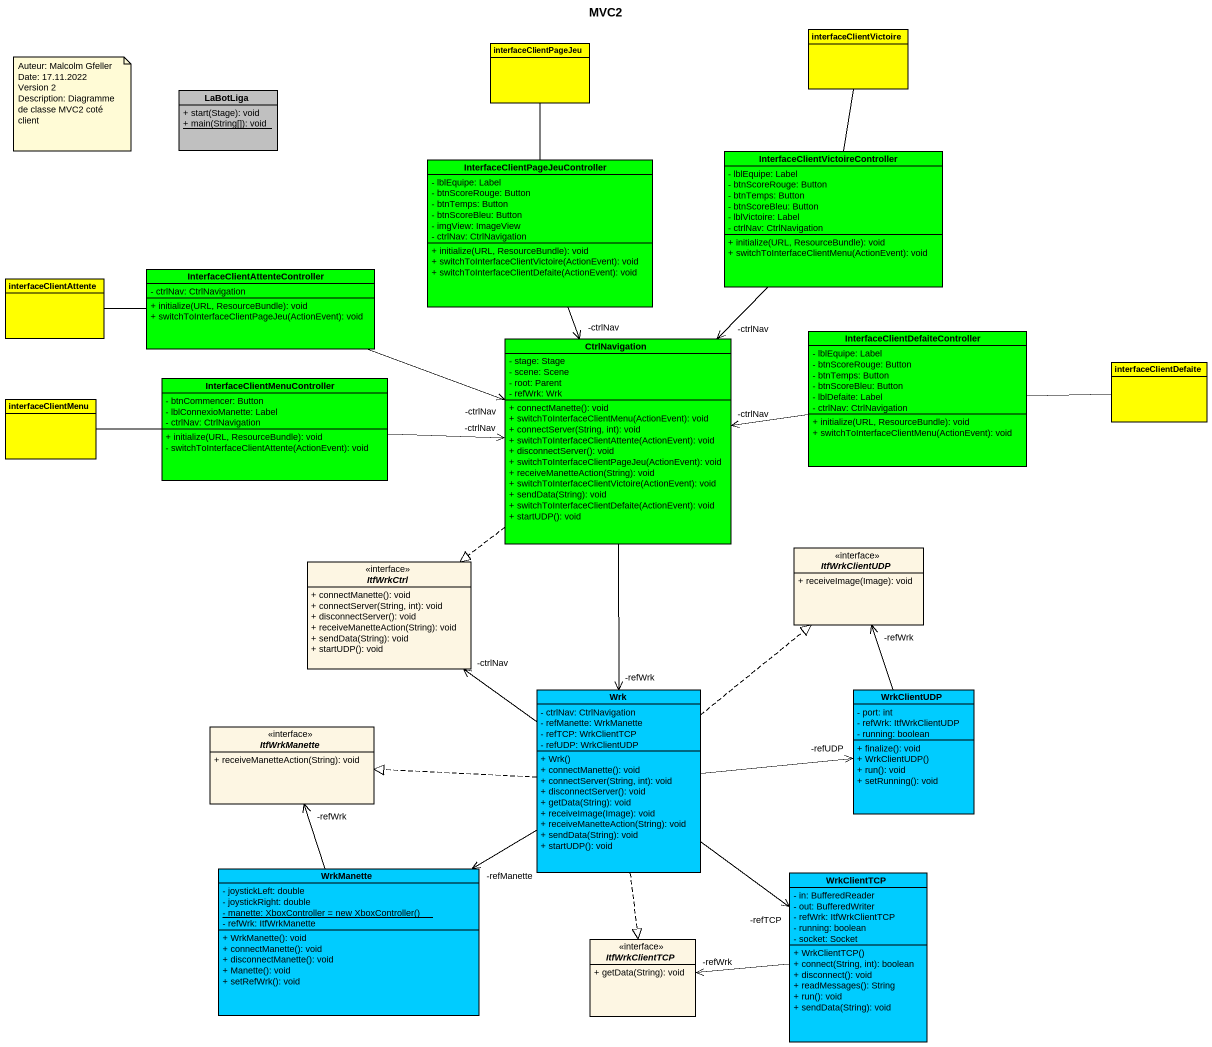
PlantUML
@startuml
title MVC2
hide circle
hide empty members
skinparam classAttributeIconSize 0
class interfaceClientVictoire #FFFF00
class interfaceClientPageJeu #FFFF00
class LaBotLiga #C0C0C0 {
  + start(Stage): void
  {static} + main(String[]): void
}
class "InterfaceClientVictoireController" as InterfaceClientVictoireContr #00FF00 {
  - lblEquipe: Label
  - btnScoreRouge: Button
  - btnTemps: Button
  - btnScoreBleu: Button
  - lblVictoire: Label
  - ctrlNav: CtrlNavigation
  + initialize(URL, ResourceBundle): void
  + switchToInterfaceClientMenu(ActionEvent): void
}
class "InterfaceClientPageJeuController" as InterfaceClientPageJeuContro #00FF00 {
  - lblEquipe: Label
  - btnScoreRouge: Button
  - btnTemps: Button
  - btnScoreBleu: Button
  - imgView: ImageView
  - ctrlNav: CtrlNavigation
  + initialize(URL, ResourceBundle): void
  + switchToInterfaceClientVictoire(ActionEvent): void
  + switchToInterfaceClientDefaite(ActionEvent): void
}
class "InterfaceClientAttenteController" as InterfaceClientAttenteContro #00FF00 {
  - ctrlNav: CtrlNavigation
  + initialize(URL, ResourceBundle): void
  + switchToInterfaceClientPageJeu(ActionEvent): void
}
class interfaceClientAttente #FFFF00
class CtrlNavigation #00FF00 {
  - stage: Stage
  - scene: Scene
  - root: Parent
  - refWrk: Wrk
  + connectManette(): void
  + switchToInterfaceClientMenu(ActionEvent): void
  + connectServer(String, int): void
  + switchToInterfaceClientAttente(ActionEvent): void
  + disconnectServer(): void
  + switchToInterfaceClientPageJeu(ActionEvent): void
  + receiveManetteAction(String): void
  + switchToInterfaceClientVictoire(ActionEvent): void
  + sendData(String): void
  + switchToInterfaceClientDefaite(ActionEvent): void
  + startUDP(): void
}
class "InterfaceClientDefaiteController" as InterfaceClientDefaiteContro #00FF00 {
  - lblEquipe: Label
  - btnScoreRouge: Button
  - btnTemps: Button
  - btnScoreBleu: Button
  - lblDefaite: Label
  - ctrlNav: CtrlNavigation
  + initialize(URL, ResourceBundle): void
  + switchToInterfaceClientMenu(ActionEvent): void
}
class "InterfaceClientMenuController" as InterfaceClientMenuControlle #00FF00 {
  - btnCommencer: Button
  - lblConnexioManette: Label
  - ctrlNav: CtrlNavigation
  + initialize(URL, ResourceBundle): void
  - switchToInterfaceClientAttente(ActionEvent): void
}
class interfaceClientDefaite #FFFF00
class interfaceClientMenu #FFFF00
interface ItfWrkCtrl <<interface>> {
  + connectManette(): void
  + connectServer(String, int): void
  + disconnectServer(): void
  + receiveManetteAction(String): void
  + sendData(String): void
  + startUDP(): void
}
interface ItfWrkClientUDP <<interface>> {
  + receiveImage(Image): void
}
class Wrk #00CCFF {
  - ctrlNav: CtrlNavigation
  - refManette: WrkManette
  - refTCP: WrkClientTCP
  - refUDP: WrkClientUDP
  + Wrk()
  + connectManette(): void
  + connectServer(String, int): void
  + disconnectServer(): void
  + getData(String): void
  + receiveImage(Image): void
  + receiveManetteAction(String): void
  + sendData(String): void
  + startUDP(): void
}
class WrkClientUDP #00CCFF {
  - port: int
  - refWrk: ItfWrkClientUDP
  - running: boolean
  + finalize(): void
  + WrkClientUDP()
  + run(): void
  + setRunning(): void
}
interface ItfWrkManette <<interface>> {
  + receiveManetteAction(String): void
}
class WrkManette #00CCFF {
  - joystickLeft: double
  - joystickRight: double
  {static} {field} - manette: XboxController = new XboxController()
  - refWrk: ItfWrkManette
  + WrkManette(): void
  + connectManette(): void
  + disconnectManette(): void
  + Manette(): void
  + setRefWrk(): void
}
class WrkClientTCP #00CCFF {
  - in: BufferedReader
  - out: BufferedWriter
  - refWrk: ItfWrkClientTCP
  - running: boolean
  - socket: Socket
  + WrkClientTCP()
  + connect(String, int): boolean
  + disconnect(): void
  + readMessages(): String
  + run(): void
  + sendData(String): void
}
interface ItfWrkClientTCP <<interface>> {
  + getData(String): void
}
InterfaceClientVictoireContr -up- interfaceClientVictoire
InterfaceClientVictoireContr --> "-ctrlNav" CtrlNavigation
InterfaceClientPageJeuContro -up- interfaceClientPageJeu
InterfaceClientPageJeuContro --> "-ctrlNav" CtrlNavigation
InterfaceClientAttenteContro -left- interfaceClientAttente
InterfaceClientAttenteContro -right-> "-ctrlNav" CtrlNavigation
CtrlNavigation ..|> ItfWrkCtrl
CtrlNavigation --> "-refWrk" Wrk
InterfaceClientDefaiteContro -left-> "-ctrlNav" CtrlNavigation
InterfaceClientDefaiteContro -right- interfaceClientDefaite
InterfaceClientMenuControlle -right-> "-ctrlNav" CtrlNavigation
InterfaceClientMenuControlle -left- interfaceClientMenu
Wrk -up-> "-ctrlNav" ItfWrkCtrl
Wrk .up.|> ItfWrkClientUDP
Wrk -right-> "-refUDP" WrkClientUDP
Wrk .left.|> ItfWrkManette
Wrk -left-> "-refManette" WrkManette
Wrk --> "-refTCP" WrkClientTCP
Wrk ..|> ItfWrkClientTCP
WrkClientUDP -up-> "-refWrk" ItfWrkClientUDP
WrkManette -up-> "-refWrk" ItfWrkManette
WrkClientTCP -left-> "-refWrk" ItfWrkClientTCP
note as N1
  Auteur: Malcolm Gfeller
  Date: 17.11.2022
  Version 2
  Description: Diagramme de classe MVC2 coté client
end note
@enduml
